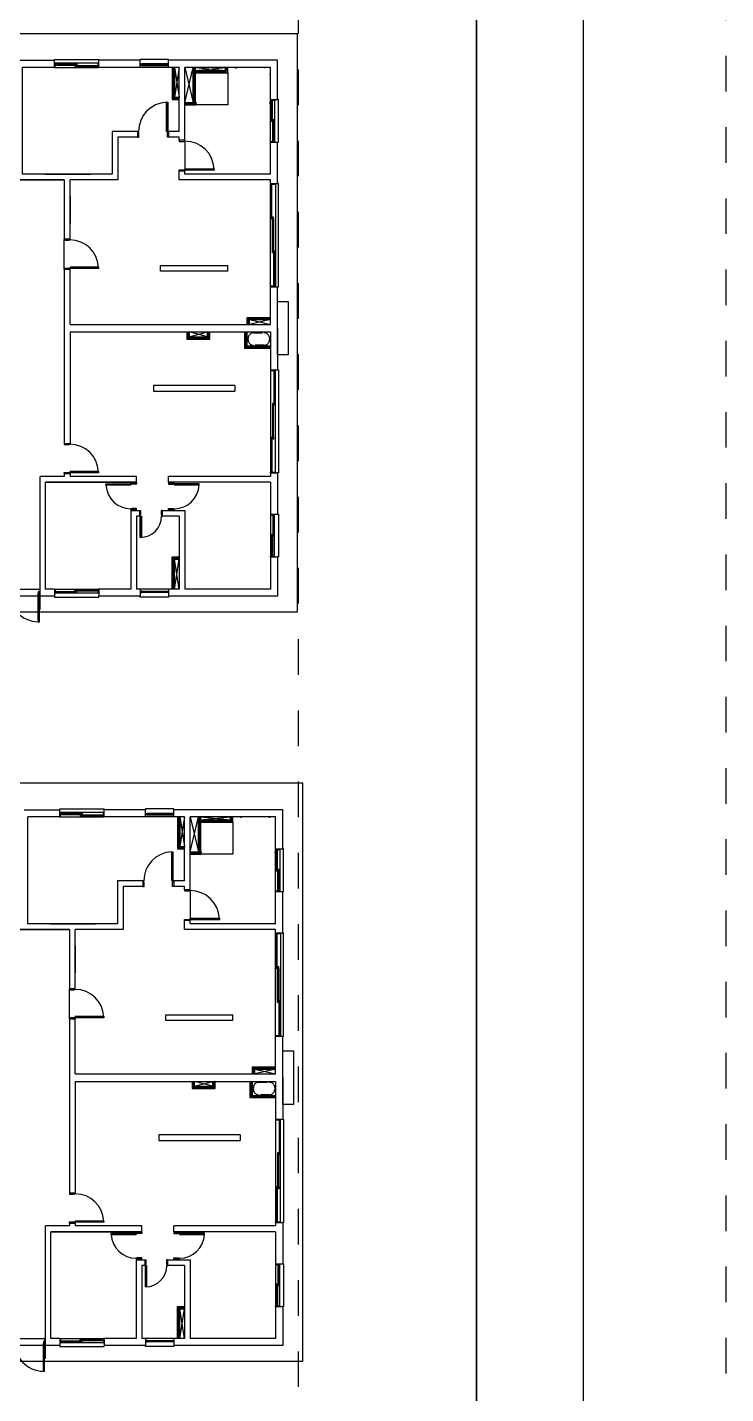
# Model space of a CAD drawing. Header units: millimetres. Extents: x 409504 to 410674, y 7402686 to 14806894.
# Drawn here: x 410080.38 to 410100.01, y 7402821.47 to 7402859.85 of the extents above; entities that cross this region are included whole.
import ezdxf

# ---------------------------------------------------------------- set-up
doc = ezdxf.new("R2010")
doc.units = ezdxf.units.MM
doc.set_wipeout_variables(frame=1)
doc.linetypes.add('DASHED2', pattern=[0.375, 0.25, -0.125])
doc.linetypes.add('JIS_02_1.0', pattern=[2, 1, -1])
for name, color, linetype in [('Edificação Habitacional', 6, 'Continuous'), ('G_meiofio', 8, 'Continuous'), ('G_quadra', 4, 'Continuous'), ('G_txareasdatas', 1, 'Continuous')]:
    doc.layers.add(name, color=color, linetype=linetype)

# ---------------------------------------------------------------- blocks, each defined once
blk = doc.blocks.new('A$C5CAC4E4C')
for p, q in [((0, 16.25), (15.65, 16.25)), ((15.65, 16.25), (15.65, 0)), ((7.825, 15.497), (8.83, 15.497)), ((8.83, 15.497), (8.83, 15.522)), ((8.83, 15.522), (10.075, 15.522)), ((8.83, 15.297), (8.83, 15.497)), ((8.85, 15.417), (8.83, 15.417)), ((10.055, 15.417), (8.85, 15.417)), ((8.85, 15.297), (8.85, 15.417)), ((8.9, 15.402), (8.85, 15.402)), ((8.85, 15.402), (8.85, 15.362)), ((8.85, 15.362), (8.9, 15.362)), ((9.405, 15.402), (8.9, 15.402)), ((8.9, 15.362), (8.9, 15.402)), ((9.405, 15.382), (8.9, 15.382)), ((8.9, 15.362), (9.405, 15.362)), ((9.405, 15.362), (9.405, 15.402)), ((9.405, 15.402), (9.455, 15.402)), ((9.455, 15.362), (9.405, 15.362)), ((9.455, 15.352), (9.405, 15.352)), ((9.405, 15.352), (9.405, 15.312)), ((9.455, 15.402), (9.455, 15.362)), ((9.455, 15.352), (10.005, 15.352)), ((9.455, 15.312), (9.455, 15.352)), ((10.005, 15.312), (10.005, 15.352)), ((10.005, 15.352), (10.055, 15.352)), ((10.055, 15.297), (10.055, 15.417)), ((10.055, 15.417), (10.075, 15.417)), ((10.055, 15.352), (10.055, 15.312)), ((10.075, 15.522), (10.075, 15.497)), ((11.235, 15.497), (10.075, 15.497)), ((10.075, 15.297), (10.075, 15.497)), ((12.035, 15.522), (11.235, 15.522)), ((11.235, 15.522), (11.235, 15.497)), ((11.235, 15.297), (11.235, 15.497)), ((11.235, 15.297), (11.235, 15.497)), ((11.235, 15.393), (11.285, 15.393)), ((11.235, 15.353), (11.235, 15.393)), ((11.285, 15.353), (11.235, 15.353)), ((11.985, 15.393), (11.285, 15.393)), ((11.285, 15.393), (11.285, 15.353)), ((11.285, 15.373), (11.985, 15.373)), ((11.285, 15.353), (11.985, 15.353)), ((12.035, 15.393), (11.985, 15.393)), ((11.985, 15.393), (11.985, 15.353)), ((11.985, 15.353), (12.035, 15.353)), ((12.035, 15.497), (12.035, 15.522)), ((15.095, 15.497), (12.035, 15.497)), ((12.035, 15.297), (12.035, 15.497)), ((12.035, 15.297), (12.035, 15.497)), ((12.035, 15.353), (12.035, 15.393)), ((15.095, 14.397), (15.095, 15.497)), ((15.095, 14.397), (15.095, 15.497)), ((7.93, 12.297), (7.93, 15.297)), ((7.93, 12.297), (7.93, 15.297)), ((8.83, 15.297), (7.93, 15.297)), ((8.83, 15.297), (8.85, 15.297)), ((8.85, 15.297), (10.055, 15.297)), ((9.405, 15.312), (9.455, 15.312)), ((9.455, 15.332), (10.005, 15.332)), ((10.005, 15.312), (9.455, 15.312)), ((10.055, 15.312), (10.005, 15.312)), ((10.075, 15.297), (10.055, 15.297)), ((11.235, 15.297), (10.075, 15.297)), ((12.035, 15.297), (11.235, 15.297)), ((12.335, 15.297), (12.035, 15.297)), ((12.135, 15.297), (12.135, 14.397)), ((12.335, 15.297), (12.2, 14.462)), ((12.2, 15.297), (12.335, 14.462)), ((12.2, 15.297), (12.2, 14.462)), ((12.335, 13.497), (12.335, 15.297)), ((12.495, 13.252), (12.495, 15.297)), ((12.495, 15.297), (12.73, 14.312)), ((12.495, 14.312), (12.73, 15.297)), ((14.895, 15.297), (12.495, 15.297)), ((12.73, 14.312), (12.73, 15.297)), ((12.795, 15.212), (12.795, 15.297)), ((12.795, 15.297), (13.63, 15.212)), ((12.795, 15.212), (13.63, 15.297)), ((12.795, 15.212), (13.63, 15.212)), ((12.795, 14.247), (12.795, 15.147)), ((12.795, 15.147), (13.695, 15.147)), ((12.795, 14.247), (12.795, 15.147)), ((12.795, 15.147), (13.695, 15.147)), ((13.63, 15.212), (13.63, 15.297)), ((13.695, 15.147), (13.695, 15.297)), ((13.695, 15.147), (13.695, 14.247)), ((13.944, 15.289), (13.907, 15.289)), ((13.91, 15.285), (13.94, 15.285)), ((14.707, 15.289), (14.744, 15.289)), ((14.74, 15.285), (14.71, 15.285)), ((14.883, 15.112), (14.883, 15.082)), ((14.887, 15.078), (14.887, 15.116)), ((14.895, 14.397), (14.895, 15.297)), ((11.975, 14.317), (12.01, 14.317)), ((11.975, 13.497), (11.975, 14.317)), ((11.975, 14.317), (11.975, 13.497)), ((12.01, 14.317), (12.01, 13.497)), ((12.135, 14.397), (12.335, 14.397)), ((12.2, 14.462), (12.335, 14.462)), ((12.495, 14.312), (12.73, 14.312)), ((12.495, 14.247), (12.795, 14.247)), ((12.495, 14.247), (12.795, 14.247)), ((13.695, 14.247), (12.795, 14.247)), ((12.803, 14.278), (12.803, 14.316)), ((12.807, 14.312), (12.807, 14.282)), ((14.883, 14.282), (14.883, 14.312)), ((14.887, 14.316), (14.887, 14.278)), ((14.895, 14.397), (15.095, 14.397)), ((14.895, 14.397), (14.895, 14.377)), ((14.895, 13.217), (14.895, 14.377)), ((14.895, 14.377), (15.015, 14.377)), ((14.91, 14.377), (14.91, 14.327)), ((14.95, 14.377), (14.91, 14.377)), ((14.91, 14.327), (14.91, 13.822)), ((14.91, 14.327), (14.95, 14.327)), ((14.93, 13.822), (14.93, 14.327)), ((14.95, 14.327), (14.95, 14.377)), ((14.95, 13.822), (14.95, 14.327)), ((15.015, 14.377), (15.015, 14.397)), ((15.015, 14.377), (15.015, 13.217)), ((15.12, 14.397), (15.095, 14.397)), ((15.12, 13.197), (15.12, 14.397)), ((14.91, 13.772), (14.91, 13.822)), ((14.91, 13.822), (14.95, 13.822)), ((14.95, 13.822), (14.95, 13.772)), ((14.96, 13.822), (14.96, 13.772)), ((15, 13.822), (14.96, 13.822)), ((15, 13.772), (15, 13.822)), ((11.165, 13.497), (10.45, 13.497)), ((10.45, 13.497), (10.45, 12.297)), ((11.165, 13.497), (11.165, 13.337)), ((11.19, 13.497), (11.165, 13.497)), ((11.19, 13.467), (11.19, 13.497)), ((11.2, 13.467), (11.19, 13.467)), ((11.2, 13.337), (11.2, 13.467)), ((12.01, 13.497), (11.975, 13.497)), ((12, 13.337), (12, 13.467)), ((12, 13.467), (12.01, 13.467)), ((12.01, 13.467), (12.01, 13.497)), ((12.01, 13.497), (12.035, 13.497)), ((12.335, 13.497), (12.035, 13.497)), ((12.035, 13.497), (12.035, 13.337)), ((14.95, 13.772), (14.91, 13.772)), ((14.96, 13.267), (14.96, 13.772)), ((14.96, 13.772), (15, 13.772)), ((14.98, 13.772), (14.98, 13.267)), ((15, 13.772), (15, 13.267)), ((11.165, 13.337), (10.61, 13.337)), ((10.61, 13.337), (10.61, 12.137)), ((11.165, 13.337), (11.2, 13.337)), ((12.035, 13.337), (12, 13.337)), ((12.335, 13.337), (12.035, 13.337)), ((12.335, 13.252), (12.335, 13.337)), ((12.495, 13.252), (12.335, 13.252)), ((12.335, 13.252), (12.335, 13.217)), ((12.335, 13.217), (12.465, 13.217)), ((12.465, 13.217), (12.465, 13.227)), ((12.465, 13.227), (12.495, 13.227)), ((12.495, 13.227), (12.495, 13.252)), ((12.495, 13.227), (12.495, 12.442)), ((14.895, 13.197), (14.895, 13.217)), ((14.895, 13.217), (15.015, 13.217)), ((14.895, 13.197), (15.095, 13.197)), ((14.895, 12.297), (14.895, 13.197)), ((14.96, 13.217), (14.96, 13.267)), ((14.96, 13.267), (15, 13.267)), ((15, 13.217), (14.96, 13.217)), ((15, 13.267), (15, 13.217)), ((15.015, 13.217), (15.015, 13.197)), ((15.095, 12.137), (15.095, 13.197)), ((15.095, 13.197), (15.12, 13.197)), ((10.45, 12.297), (7.93, 12.297)), ((8.57, 12.297), (9.83, 12.297)), ((12.335, 12.382), (12.335, 12.417)), ((12.335, 12.417), (12.465, 12.417)), ((12.335, 12.137), (12.335, 12.382)), ((12.495, 12.382), (12.335, 12.382)), ((12.465, 12.417), (12.465, 12.407)), ((12.465, 12.407), (12.495, 12.407)), ((12.495, 12.407), (12.495, 12.442)), ((12.495, 12.442), (13.315, 12.442)), ((13.315, 12.442), (12.495, 12.442)), ((13.315, 12.407), (12.495, 12.407)), ((12.495, 12.407), (12.495, 12.382)), ((12.495, 12.297), (12.495, 12.382)), ((14.895, 12.297), (12.495, 12.297)), ((13.315, 12.442), (13.315, 12.407)), ((6.545, 12.137), (9.105, 12.137)), ((9.105, 12.137), (6.545, 12.137)), ((9.105, 12.137), (9.105, 10.477)), ((9.265, 10.477), (9.265, 12.137)), ((10.61, 12.137), (9.265, 12.137)), ((14.895, 12.137), (12.335, 12.137)), ((14.895, 12.037), (14.895, 12.137)), ((14.895, 12.037), (15.095, 12.037)), ((14.895, 12.037), (14.895, 12.017)), ((14.895, 9.157), (14.895, 12.017)), ((14.895, 12.017), (15.035, 12.017)), ((14.91, 12.017), (14.91, 11.967)), ((14.94, 12.017), (14.91, 12.017)), ((14.91, 11.967), (14.91, 11.089)), ((14.91, 11.967), (14.94, 11.967)), ((14.925, 11.089), (14.925, 11.967)), ((14.94, 11.967), (14.94, 12.017)), ((14.94, 11.089), (14.94, 11.967)), ((15.035, 12.017), (15.035, 12.037)), ((15.035, 12.017), (15.035, 9.157)), ((15.095, 12.137), (15.095, 12.137)), ((15.095, 12.037), (15.095, 12.137)), ((15.12, 12.037), (15.095, 12.037)), ((15.12, 9.137), (15.12, 12.037)), ((9.265, 11.677), (9.265, 10.912)), ((14.91, 11.039), (14.91, 11.089)), ((14.91, 11.089), (14.94, 11.089)), ((14.94, 11.039), (14.91, 11.039)), ((14.94, 11.089), (14.94, 11.039)), ((14.95, 11.089), (14.95, 11.039)), ((14.98, 11.089), (14.95, 11.089)), ((14.95, 10.135), (14.95, 11.039)), ((14.95, 11.039), (14.98, 11.039)), ((14.965, 11.039), (14.965, 10.135)), ((14.98, 11.039), (14.98, 11.089)), ((14.98, 11.039), (14.98, 10.135)), ((9.105, 10.477), (9.265, 10.477)), ((9.105, 9.662), (9.105, 10.462)), ((14.95, 10.085), (14.95, 10.135)), ((14.95, 10.135), (14.98, 10.135)), ((14.98, 10.085), (14.95, 10.085)), ((14.98, 10.135), (14.98, 10.085)), ((14.99, 10.135), (14.99, 10.085)), ((15.02, 10.135), (14.99, 10.135)), ((14.99, 9.207), (14.99, 10.085)), ((14.99, 10.085), (15.02, 10.085)), ((15.005, 10.085), (15.005, 9.207)), ((15.02, 10.085), (15.02, 10.135)), ((15.02, 10.085), (15.02, 9.207)), ((9.105, 9.627), (9.105, 4.737)), ((9.105, 9.627), (9.265, 9.627)), ((9.265, 8.077), (9.265, 9.627)), ((11.81, 9.577), (11.81, 9.737)), ((11.81, 9.737), (13.695, 9.737)), ((13.695, 9.577), (13.695, 9.737)), ((13.695, 9.577), (11.81, 9.577)), ((14.895, 9.137), (14.895, 9.157)), ((14.895, 9.157), (15.035, 9.157)), ((14.895, 9.137), (15.095, 9.137)), ((14.895, 8.077), (14.895, 9.137)), ((14.99, 9.157), (14.99, 9.207)), ((14.99, 9.207), (15.02, 9.207)), ((15.02, 9.157), (14.99, 9.157)), ((15.02, 9.207), (15.02, 9.157)), ((15.035, 9.157), (15.035, 9.137)), ((15.095, 7.972), (15.095, 9.137)), ((15.095, 9.137), (15.12, 9.137)), ((15.095, 7.222), (15.095, 8.722)), ((15.095, 8.722), (15.395, 8.722)), ((15.395, 8.722), (15.395, 7.222)), ((9.265, 8.077), (14.895, 8.077)), ((9.265, 8.077), (14.895, 8.077)), ((14.245, 8.077), (14.245, 8.277)), ((14.245, 8.277), (14.895, 8.277)), ((14.895, 8.212), (14.31, 8.077)), ((14.31, 8.212), (14.895, 8.077)), ((14.31, 8.077), (14.31, 8.212)), ((14.31, 8.212), (14.895, 8.212)), ((9.265, 7.867), (9.265, 4.737)), ((9.265, 7.867), (14.895, 7.867)), ((12.545, 7.867), (12.545, 7.667)), ((13.13, 7.732), (12.61, 7.867)), ((12.61, 7.732), (13.13, 7.867)), ((12.61, 7.867), (12.61, 7.732)), ((12.61, 7.732), (13.13, 7.732)), ((13.13, 7.732), (13.13, 7.867)), ((13.195, 7.667), (13.195, 7.867)), ((14.18, 7.402), (14.18, 7.867)), ((14.245, 7.467), (14.245, 7.867)), ((14.895, 7.867), (14.895, 6.807)), ((15.095, 7.972), (15.095, 6.807)), ((12.545, 7.667), (13.195, 7.667)), ((14.895, 7.402), (14.18, 7.402)), ((14.895, 7.467), (14.245, 7.467)), ((15.395, 7.222), (15.095, 7.222)), ((14.895, 6.807), (15.095, 6.807)), ((14.895, 6.807), (14.895, 6.787)), ((14.895, 6.787), (14.895, 3.927)), ((14.895, 6.787), (15.035, 6.787)), ((14.99, 6.787), (14.99, 6.737)), ((15.02, 6.787), (14.99, 6.787)), ((14.99, 6.737), (14.99, 5.859)), ((14.99, 6.737), (15.02, 6.737)), ((15.005, 5.859), (15.005, 6.737)), ((15.02, 6.737), (15.02, 6.787)), ((15.02, 5.859), (15.02, 6.737)), ((15.035, 6.787), (15.035, 6.807)), ((15.035, 3.927), (15.035, 6.787)), ((15.095, 6.807), (15.12, 6.807)), ((15.12, 6.807), (15.12, 3.907)), ((13.895, 6.367), (11.61, 6.367)), ((11.61, 6.367), (11.61, 6.207)), ((11.61, 6.207), (13.895, 6.207)), ((13.895, 6.367), (13.895, 6.207)), ((14.95, 5.859), (14.95, 5.809)), ((14.98, 5.859), (14.95, 5.859)), ((14.95, 5.809), (14.95, 4.905)), ((14.95, 5.809), (14.98, 5.809)), ((14.965, 4.905), (14.965, 5.809)), ((14.98, 5.809), (14.98, 5.859)), ((14.98, 4.905), (14.98, 5.809)), ((14.99, 5.809), (14.99, 5.859)), ((14.99, 5.859), (15.02, 5.859)), ((15.02, 5.809), (14.99, 5.809)), ((15.02, 5.859), (15.02, 5.809)), ((9.105, 4.737), (9.265, 4.737)), ((14.91, 4.905), (14.91, 4.855)), ((14.94, 4.905), (14.91, 4.905)), ((14.91, 3.977), (14.91, 4.855)), ((14.91, 4.855), (14.94, 4.855)), ((14.925, 4.855), (14.925, 3.977)), ((14.94, 4.855), (14.94, 4.905)), ((14.94, 4.855), (14.94, 3.977)), ((14.95, 4.855), (14.95, 4.905)), ((14.95, 4.905), (14.98, 4.905)), ((14.98, 4.855), (14.95, 4.855)), ((14.98, 4.905), (14.98, 4.855)), ((9.105, 3.887), (9.105, 3.807)), ((9.105, 3.887), (9.265, 3.887)), ((9.265, 3.887), (9.265, 3.807)), ((14.895, 3.907), (14.895, 3.927)), ((14.895, 3.927), (15.035, 3.927)), ((14.895, 3.907), (14.895, 3.807)), ((14.895, 3.907), (15.095, 3.907)), ((14.91, 3.927), (14.91, 3.977)), ((14.91, 3.977), (14.94, 3.977)), ((14.94, 3.927), (14.91, 3.927)), ((14.94, 3.977), (14.94, 3.927)), ((15.035, 3.927), (15.035, 3.907)), ((15.095, 3.907), (15.095, 3.807)), ((15.12, 3.907), (15.095, 3.907)), ((8.425, 0.447), (8.425, 3.807)), ((9.105, 3.807), (8.425, 3.807)), ((8.575, 0.647), (8.575, 3.647)), ((8.575, 3.647), (11.135, 3.647)), ((11.135, 3.647), (8.575, 3.647)), ((11.135, 3.807), (9.265, 3.807)), ((10.975, 3.627), (10.975, 3.647)), ((10.975, 3.647), (11.135, 3.647)), ((11.135, 3.627), (10.975, 3.627)), ((11.135, 3.647), (11.135, 3.807)), ((11.135, 3.647), (11.135, 3.627)), ((14.895, 3.807), (12.035, 3.807)), ((12.035, 3.647), (12.035, 3.807)), ((14.895, 3.647), (12.035, 3.647)), ((12.195, 3.647), (12.035, 3.647)), ((12.035, 3.647), (12.035, 3.627)), ((12.035, 3.627), (12.195, 3.627)), ((12.195, 3.627), (12.195, 3.647)), ((14.895, 3.647), (14.895, 2.747)), ((15.095, 3.807), (15.095, 2.747)), ((15.095, 3.807), (15.095, 3.807)), ((11.135, 2.877), (10.975, 2.877)), ((10.975, 2.877), (10.975, 2.857)), ((10.975, 2.857), (10.975, 0.647)), ((10.975, 2.857), (11.135, 2.857)), ((10.975, 2.857), (11.215, 2.857)), ((11.135, 2.857), (11.135, 2.877)), ((11.135, 2.697), (11.135, 0.647)), ((11.215, 2.697), (11.135, 2.697)), ((11.215, 2.857), (11.215, 2.697)), ((11.865, 2.697), (11.865, 2.857)), ((11.865, 2.857), (12.495, 2.857)), ((12.335, 2.697), (11.865, 2.697)), ((12.035, 2.877), (12.195, 2.877)), ((12.035, 2.857), (12.035, 2.877)), ((12.195, 2.857), (12.035, 2.857)), ((12.195, 2.877), (12.195, 2.857)), ((12.335, 2.697), (12.335, 0.647)), ((12.495, 2.857), (12.495, 0.647)), ((14.895, 2.747), (15.095, 2.747)), ((14.895, 2.747), (14.895, 2.727)), ((14.895, 2.727), (14.895, 1.567)), ((14.895, 2.727), (15.015, 2.727)), ((14.96, 2.727), (14.96, 2.677)), ((15, 2.727), (14.96, 2.727)), ((15, 2.677), (15, 2.727)), ((15.015, 2.727), (15.015, 2.747)), ((15.015, 1.567), (15.015, 2.727)), ((15.095, 2.747), (15.12, 2.747)), ((15.12, 2.747), (15.12, 1.547)), ((14.96, 2.677), (14.96, 2.172)), ((14.96, 2.677), (15, 2.677)), ((14.98, 2.172), (14.98, 2.677)), ((15, 2.172), (15, 2.677)), ((14.91, 2.172), (14.91, 2.122)), ((14.95, 2.172), (14.91, 2.172)), ((14.91, 1.617), (14.91, 2.122)), ((14.91, 2.122), (14.95, 2.122)), ((14.93, 2.122), (14.93, 1.617)), ((14.95, 2.122), (14.95, 2.172)), ((14.95, 2.122), (14.95, 1.617)), ((14.96, 2.122), (14.96, 2.172)), ((14.96, 2.172), (15, 2.172)), ((15, 2.122), (14.96, 2.122)), ((15, 2.172), (15, 2.122)), ((12.135, 0.647), (12.135, 1.547)), ((12.135, 1.547), (12.335, 1.547)), ((14.895, 1.547), (14.895, 1.567)), ((14.895, 1.567), (15.015, 1.567)), ((14.895, 1.547), (15.095, 1.547)), ((14.895, 1.547), (14.895, 0.647)), ((14.91, 1.567), (14.91, 1.617)), ((14.91, 1.617), (14.95, 1.617)), ((14.95, 1.567), (14.91, 1.567)), ((14.95, 1.617), (14.95, 1.567)), ((15.015, 1.567), (15.015, 1.547)), ((15.095, 1.547), (15.095, 0.447)), ((15.12, 1.547), (15.095, 1.547)), ((12.335, 0.647), (12.2, 1.482)), ((12.2, 0.647), (12.335, 1.482)), ((12.2, 0.647), (12.2, 1.482)), ((12.2, 1.482), (12.335, 1.482)), ((7.525, 0.647), (8.425, 0.647)), ((8.425, 0.447), (7.525, 0.447)), ((8.425, 0.467), (8.425, 0.447)), ((8.83, 0.447), (8.425, 0.447)), ((8.425, 0.072), (8.425, 0.447)), ((8.83, 0.647), (8.83, 0.447)), ((8.83, 0.647), (8.85, 0.647)), ((8.85, 0.527), (8.83, 0.527)), ((8.83, 0.447), (8.83, 0.422)), ((8.83, 0.422), (10.075, 0.422)), ((8.85, 0.647), (10.055, 0.647)), ((8.85, 0.647), (8.85, 0.527)), ((8.85, 0.582), (8.9, 0.582)), ((8.85, 0.542), (8.85, 0.582)), ((8.9, 0.542), (8.85, 0.542)), ((10.055, 0.527), (8.85, 0.527)), ((8.9, 0.582), (9.405, 0.582)), ((8.9, 0.582), (8.9, 0.542)), ((9.405, 0.562), (8.9, 0.562)), ((9.405, 0.542), (8.9, 0.542)), ((9.405, 0.632), (9.455, 0.632)), ((9.405, 0.592), (9.405, 0.632)), ((9.455, 0.592), (9.405, 0.592)), ((9.455, 0.582), (9.405, 0.582)), ((9.405, 0.582), (9.405, 0.542)), ((9.405, 0.542), (9.455, 0.542)), ((10.005, 0.632), (9.455, 0.632)), ((9.455, 0.632), (9.455, 0.592)), ((9.455, 0.612), (10.005, 0.612)), ((9.455, 0.592), (10.005, 0.592)), ((9.455, 0.542), (9.455, 0.582)), ((10.055, 0.632), (10.005, 0.632)), ((10.005, 0.632), (10.005, 0.592)), ((10.005, 0.592), (10.055, 0.592)), ((10.075, 0.647), (10.055, 0.647)), ((10.055, 0.647), (10.055, 0.527)), ((10.055, 0.592), (10.055, 0.632)), ((10.055, 0.527), (10.075, 0.527)), ((10.075, 0.647), (10.075, 0.447)), ((10.975, 0.647), (10.075, 0.647)), ((11.235, 0.447), (10.075, 0.447)), ((10.075, 0.422), (10.075, 0.447)), ((11.235, 0.647), (11.135, 0.647)), ((11.235, 0.647), (11.235, 0.447)), ((11.235, 0.647), (11.235, 0.447)), ((12.035, 0.647), (11.235, 0.647)), ((11.285, 0.591), (11.235, 0.591)), ((11.235, 0.591), (11.235, 0.551)), ((11.235, 0.551), (11.285, 0.551)), ((11.235, 0.422), (11.235, 0.447)), ((12.035, 0.422), (11.235, 0.422)), ((11.285, 0.591), (11.985, 0.591)), ((11.285, 0.551), (11.285, 0.591)), ((11.285, 0.571), (11.985, 0.571)), ((11.985, 0.551), (11.285, 0.551)), ((11.985, 0.551), (11.985, 0.591)), ((11.985, 0.591), (12.035, 0.591)), ((12.035, 0.551), (11.985, 0.551)), ((12.035, 0.647), (12.035, 0.447)), ((12.035, 0.647), (12.035, 0.447)), ((12.335, 0.647), (12.035, 0.647)), ((12.035, 0.591), (12.035, 0.551)), ((15.095, 0.447), (12.035, 0.447)), ((12.035, 0.447), (12.035, 0.422)), ((14.895, 0.647), (12.495, 0.647))]:
    blk.add_line(p, q)
at = {"linetype": 'Continuous'}
for p, q in [((12.135, 15.292), (12.2, 15.227)), ((12.135, 15.247), (12.2, 15.182)), ((12.135, 15.203), (12.2, 15.138)), ((12.135, 15.158), (12.2, 15.093)), ((12.135, 15.113), (12.2, 15.048)), ((12.135, 15.068), (12.2, 15.003)), ((12.135, 15.023), (12.2, 14.958)), ((12.135, 14.978), (12.2, 14.913)), ((12.175, 15.297), (12.2, 15.272)), ((12.73, 15.272), (12.855, 15.147)), ((12.73, 15.227), (12.81, 15.147)), ((12.73, 15.182), (12.795, 15.117)), ((12.73, 15.137), (12.795, 15.072)), ((12.73, 15.092), (12.795, 15.027)), ((12.73, 15.047), (12.795, 14.982)), ((12.73, 15.002), (12.795, 14.937)), ((12.75, 15.297), (12.795, 15.252)), ((12.795, 15.297), (12.795, 15.296)), ((12.835, 15.212), (12.9, 15.147)), ((12.88, 15.212), (12.945, 15.147)), ((12.924, 15.212), (12.989, 15.147)), ((12.969, 15.212), (13.034, 15.147)), ((13.014, 15.212), (13.079, 15.147)), ((13.059, 15.212), (13.124, 15.147)), ((13.104, 15.212), (13.169, 15.147)), ((13.149, 15.212), (13.214, 15.147)), ((13.194, 15.212), (13.259, 15.147)), ((13.239, 15.212), (13.304, 15.147)), ((13.284, 15.212), (13.349, 15.147)), ((13.329, 15.212), (13.394, 15.147)), ((13.373, 15.212), (13.438, 15.147)), ((13.418, 15.212), (13.483, 15.147)), ((13.463, 15.212), (13.528, 15.147)), ((13.508, 15.212), (13.573, 15.147)), ((13.553, 15.212), (13.618, 15.147)), ((13.598, 15.212), (13.663, 15.147)), ((13.63, 15.27), (13.695, 15.205)), ((13.63, 15.225), (13.695, 15.16)), ((13.648, 15.297), (13.695, 15.25)), ((13.693, 15.297), (13.695, 15.294)), ((12.135, 14.933), (12.2, 14.868)), ((12.135, 14.888), (12.2, 14.823)), ((12.135, 14.843), (12.2, 14.778)), ((12.135, 14.798), (12.2, 14.733)), ((12.135, 14.754), (12.2, 14.689)), ((12.135, 14.709), (12.2, 14.644)), ((12.135, 14.664), (12.2, 14.599)), ((12.135, 14.619), (12.2, 14.554)), ((12.73, 14.957), (12.795, 14.892)), ((12.73, 14.912), (12.795, 14.847)), ((12.73, 14.868), (12.795, 14.803)), ((12.73, 14.823), (12.795, 14.758)), ((12.73, 14.778), (12.795, 14.713)), ((12.73, 14.733), (12.795, 14.668)), ((12.73, 14.688), (12.795, 14.623)), ((12.73, 14.643), (12.795, 14.578)), ((12.73, 14.598), (12.795, 14.533)), ((12.135, 14.574), (12.2, 14.509)), ((12.135, 14.529), (12.2, 14.464)), ((12.135, 14.484), (12.222, 14.397)), ((12.135, 14.439), (12.177, 14.397)), ((12.202, 14.462), (12.267, 14.397)), ((12.247, 14.462), (12.312, 14.397)), ((12.292, 14.462), (12.335, 14.419)), ((12.495, 14.294), (12.542, 14.247)), ((12.495, 14.249), (12.498, 14.247)), ((12.522, 14.312), (12.587, 14.247)), ((12.567, 14.312), (12.632, 14.247)), ((12.612, 14.312), (12.677, 14.247)), ((12.657, 14.312), (12.722, 14.247)), ((12.702, 14.312), (12.767, 14.247)), ((12.73, 14.553), (12.795, 14.488)), ((12.73, 14.508), (12.795, 14.443)), ((12.73, 14.463), (12.795, 14.398)), ((12.73, 14.419), (12.795, 14.354)), ((12.73, 14.374), (12.795, 14.309)), ((12.73, 14.329), (12.795, 14.264)), ((14.245, 8.248), (14.274, 8.277)), ((14.245, 8.203), (14.319, 8.277)), ((14.245, 8.158), (14.364, 8.277)), ((14.245, 8.113), (14.31, 8.178)), ((14.254, 8.077), (14.31, 8.133)), ((14.299, 8.077), (14.31, 8.088)), ((14.344, 8.212), (14.409, 8.277)), ((14.389, 8.212), (14.454, 8.277)), ((14.434, 8.212), (14.499, 8.277)), ((14.478, 8.212), (14.543, 8.277)), ((14.523, 8.212), (14.588, 8.277)), ((14.568, 8.212), (14.633, 8.277)), ((14.613, 8.212), (14.678, 8.277)), ((14.658, 8.212), (14.723, 8.277)), ((14.703, 8.212), (14.768, 8.277)), ((14.748, 8.212), (14.813, 8.277)), ((14.793, 8.212), (14.858, 8.277)), ((14.838, 8.212), (14.895, 8.269)), ((14.883, 8.212), (14.895, 8.224)), ((12.61, 7.775), (12.545, 7.84)), ((12.673, 7.667), (12.545, 7.795)), ((12.628, 7.667), (12.545, 7.75)), ((12.583, 7.667), (12.545, 7.705)), ((12.61, 7.82), (12.563, 7.867)), ((12.61, 7.865), (12.608, 7.867)), ((12.718, 7.667), (12.653, 7.732)), ((12.763, 7.667), (12.698, 7.732)), ((12.808, 7.667), (12.743, 7.732)), ((12.853, 7.667), (12.788, 7.732)), ((12.897, 7.667), (12.832, 7.732)), ((12.942, 7.667), (12.877, 7.732)), ((12.987, 7.667), (12.922, 7.732)), ((13.032, 7.667), (12.967, 7.732)), ((13.077, 7.667), (13.012, 7.732)), ((13.122, 7.667), (13.057, 7.732)), ((13.167, 7.667), (13.102, 7.732)), ((13.195, 7.773), (13.13, 7.838)), ((13.195, 7.729), (13.13, 7.794)), ((13.195, 7.684), (13.13, 7.749)), ((13.195, 7.818), (13.146, 7.867)), ((13.195, 7.863), (13.191, 7.867)), ((14.245, 7.785), (14.18, 7.85)), ((14.245, 7.74), (14.18, 7.805)), ((14.245, 7.695), (14.18, 7.76)), ((14.245, 7.65), (14.18, 7.715)), ((14.245, 7.83), (14.208, 7.867)), ((14.245, 7.605), (14.18, 7.67)), ((14.245, 7.56), (14.18, 7.625)), ((14.245, 7.515), (14.18, 7.58)), ((14.245, 7.47), (14.18, 7.535)), ((14.269, 7.402), (14.18, 7.491)), ((14.224, 7.402), (14.18, 7.446)), ((14.314, 7.402), (14.249, 7.467)), ((14.358, 7.402), (14.293, 7.467)), ((14.403, 7.402), (14.338, 7.467)), ((14.448, 7.402), (14.383, 7.467)), ((14.493, 7.402), (14.428, 7.467)), ((14.538, 7.402), (14.473, 7.467)), ((14.583, 7.402), (14.518, 7.467)), ((14.628, 7.402), (14.563, 7.467)), ((14.673, 7.402), (14.608, 7.467)), ((14.718, 7.402), (14.653, 7.467)), ((14.763, 7.402), (14.698, 7.467)), ((14.807, 7.402), (14.742, 7.467)), ((14.852, 7.402), (14.787, 7.467)), ((14.895, 7.404), (14.832, 7.467)), ((14.895, 7.449), (14.877, 7.467)), ((12.15, 1.547), (12.215, 1.482)), ((12.195, 1.547), (12.26, 1.482)), ((12.24, 1.547), (12.305, 1.482)), ((12.285, 1.547), (12.335, 1.497)), ((12.33, 1.547), (12.335, 1.542)), ((12.135, 1.517), (12.2, 1.452)), ((12.135, 1.473), (12.2, 1.408)), ((12.135, 1.428), (12.2, 1.363)), ((12.135, 1.383), (12.2, 1.318)), ((12.135, 1.338), (12.2, 1.273)), ((12.135, 1.293), (12.2, 1.228)), ((12.135, 1.248), (12.2, 1.183)), ((12.135, 1.203), (12.2, 1.138)), ((12.135, 1.158), (12.2, 1.093)), ((12.135, 1.113), (12.2, 1.048)), ((12.135, 1.068), (12.2, 1.003)), ((12.135, 1.024), (12.2, 0.959)), ((12.135, 0.979), (12.2, 0.914)), ((12.135, 0.934), (12.2, 0.869)), ((12.135, 0.889), (12.2, 0.824)), ((12.135, 0.844), (12.2, 0.779)), ((12.135, 0.799), (12.2, 0.734)), ((12.135, 0.754), (12.2, 0.689)), ((12.135, 0.709), (12.197, 0.647)), ((12.135, 0.664), (12.152, 0.647))]:
    blk.add_line(p, q, dxfattribs=at)
at = {"linetype": 'DASHED2'}
for p, q in [((14.27, 7.642), (14.27, 7.692)), ((14.42, 7.842), (14.72, 7.842)), ((14.87, 7.692), (14.87, 7.642)), ((14.72, 7.492), (14.42, 7.492))]:
    blk.add_line(p, q, dxfattribs=at)
for points in [[(9.105, 10.477), (9.105, 10.442), (9.235, 10.442), (9.235, 10.452), (9.265, 10.452), (9.265, 10.477)], [(9.105, 9.627), (9.105, 9.662), (9.235, 9.662), (9.235, 9.652), (9.265, 9.652), (9.265, 9.627)], [(10.065, 9.687), (10.065, 9.652), (9.265, 9.652), (9.265, 9.687), (10.065, 9.687), (9.265, 9.687)], [(9.105, 4.737), (9.105, 4.702), (9.235, 4.702), (9.235, 4.712), (9.265, 4.712), (9.265, 4.737)], [(9.105, 3.887), (9.105, 3.922), (9.235, 3.922), (9.235, 3.912), (9.265, 3.912), (9.265, 3.887)], [(10.065, 3.947), (10.065, 3.912), (9.265, 3.912), (9.265, 3.947), (10.065, 3.947), (9.265, 3.947)], [(10.275, 3.572), (10.275, 3.602), (10.975, 3.602), (10.975, 3.572), (10.275, 3.572), (10.975, 3.572)], [(11.135, 3.627), (11.135, 3.592), (11.005, 3.592), (11.005, 3.602), (10.975, 3.602), (10.975, 3.627)], [(12.035, 3.627), (12.035, 3.592), (12.165, 3.592), (12.165, 3.602), (12.195, 3.602), (12.195, 3.627)], [(12.895, 3.572), (12.895, 3.602), (12.195, 3.602), (12.195, 3.572), (12.895, 3.572), (12.195, 3.572)], [(11.135, 2.877), (11.135, 2.912), (11.005, 2.912), (11.005, 2.902), (10.975, 2.902), (10.975, 2.877)], [(11.215, 2.857), (11.25, 2.857), (11.25, 2.727), (11.24, 2.727), (11.24, 2.697), (11.215, 2.697)], [(11.27, 2.097), (11.24, 2.097), (11.24, 2.697), (11.27, 2.697), (11.27, 2.097), (11.27, 2.697)], [(11.865, 2.857), (11.83, 2.857), (11.83, 2.727), (11.84, 2.727), (11.84, 2.697), (11.865, 2.697)], [(12.035, 2.877), (12.035, 2.912), (12.165, 2.912), (12.165, 2.902), (12.195, 2.902), (12.195, 2.877)]]:
    blk.add_lwpolyline(points)
for centre, radius, start, end in [((12.011, 13.496), 0.821, 92.6042, 179.9582), ((12.494, 12.405), 0.821, 2.6042, 89.9582), ((9.264, 9.65), 0.801, 2.6042, 89.9582), ((9.264, 3.91), 0.801, 2.6042, 89.9582), ((10.976, 3.603), 0.701, 182.5619, 269.947), ((12.194, 3.603), 0.701, 270.053, 357.4381), ((11.24, 2.697), 0.6, 270, 360)]:
    blk.add_arc(centre, radius, start, end)
for centre, start, end in [((14.42, 7.692), 90, 180), ((14.72, 7.692), 360, 90), ((14.42, 7.642), 180, 270), ((14.72, 7.642), 270, 0)]:
    blk.add_arc(centre, 0.15, start, end, dxfattribs=at)
blk.add_wipeout([(8.37, -0.273), (8.405, -0.273), (8.405, 0.567), (8.37, 0.567)])
for p, q in [((8.37, -0.223), (8.37, 0.517)), ((8.388, -0.223), (8.388, 0.517)), ((8.405, -0.223), (8.405, 0.517)), ((8.83, 0.647), (8.575, 0.647)), ((15.65, 0), (0, 0))]:
    blk.add_line(p, q)
for points in [[(8.405, 0.567), (8.37, 0.567), (8.37, 0.517), (8.405, 0.517)], [(8.425, 0.567), (8.425, 0.602), (8.405, 0.602), (8.405, 0.567)], [(8.405, -0.223), (8.37, -0.223), (8.37, -0.273), (8.405, -0.273)]]:
    blk.add_lwpolyline(points, close=True)
blk.add_arc((8.388, 0.569), 0.843, 180.152, 268.8098)

msp = doc.modelspace()

# ---------------------------------------------------------------- linework, layer by layer
at = {"layer": 'G_meiofio', "linetype": 'JIS_02_1.0'}
msp.add_line((410100.007, 7403069.042), (410100.007, 7402721.226), dxfattribs=at)
at = {"layer": 'G_meiofio'}
msp.add_line((410096.007, 7402924.658), (410096.007, 7402730.814), dxfattribs=at)
at = {"layer": 'G_meiofio', "linetype": 'JIS_02_1.0'}
msp.add_lwpolyline([(409952.007, 7402858.658), (409924.007, 7402858.658), (409924.007, 7402834.065), (409952.007, 7402834.065), (409952.007, 7402781.153), (410088.007, 7402737.662), (410088.007, 7402922.065), (409952.007, 7402922.065)], close=True, dxfattribs=at)
at = {"layer": 'G_quadra'}
msp.add_line((410093.007, 7402927.065), (410093.007, 7402730.814), dxfattribs=at)
at = {"layer": 'G_txareasdatas'}
msp.add_lwpolyline([(409949.007, 7402861.658), (409919.007, 7402861.658), (409919.007, 7402831.065), (409949.007, 7402831.065), (409949.007, 7402776.863), (410093.007, 7402730.814), (410093.007, 7402927.065), (409949.007, 7402927.065), (409949.007, 7402861.658)], dxfattribs=at)

# ---------------------------------------------------------------- next in the draw order: block references
at = {"layer": 'Edificação Habitacional'}
for p in [(410072.319, 7402843.424), (410072.467, 7402822.376)]:
    msp.add_blockref('A$C5CAC4E4C', p, dxfattribs=at)

doc.saveas('drawing.dxf')
